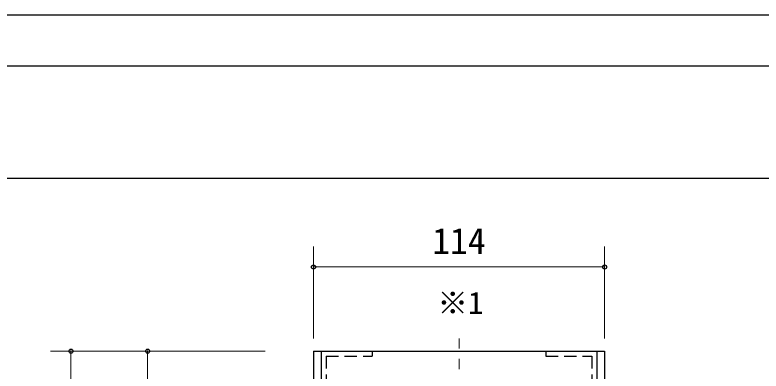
# Model space of a CAD drawing. Units: millimetres at full size; details may follow other scales. Extents: x -800 to 800, y -560 to 560.
# Drawn here: x -581.7 to -289.5, y 420.4 to 560 of the extents above; entities that cross this region are included whole.
import ezdxf
from ezdxf.enums import TextEntityAlignment as Align

# ---------------------------------------------------------------- set-up
doc = ezdxf.new("R2010")
doc.units = ezdxf.units.MM
doc.header["$LTSCALE"] = 4
doc.header["$PDMODE"] = 32
doc.header["$PDSIZE"] = 1.6
doc.linetypes.add('CHAIN1', pattern=[8, 5, -1, 1, -1])
doc.linetypes.add('DASHED1', pattern=[1.8, 1.2, -0.6])
doc.layers.add('0-0', color=7, linetype='Continuous', lineweight=25)
doc.layers.add('2-0', color=7, linetype='Continuous', lineweight=25)
doc.styles.add('ＭＳ ゴシック', font='')
doc.styles.get('ＭＳ ゴシック').set_extended_font_data('MS Gothic')

msp = doc.modelspace()

# ---------------------------------------------------------------- linework, layer by layer
at = {"layer": '0-0'}
for p, q in [((-780, 540), (152, 540)), ((-780, 496), (152, 496))]:
    msp.add_line(p, q, dxfattribs=at)
msp.add_lwpolyline([(-800, 560), (800, 560), (800, -560)], dxfattribs=at)
at = {"layer": '2-0', "color": 4, "lineweight": 9}
for p, q in [((-464.796, 469.203), (-464.796, 433.203)), ((-350.796, 469.203), (-350.796, 433.203)), ((-464.796, 461.203), (-350.796, 461.203)), ((-567.794, 428.203), (-529.794, 428.203)), ((-559.794, 28.203), (-559.794, 428.203)), ((-537.794, 428.203), (-483.795, 428.203)), ((-529.794, 392.202), (-529.794, 428.203))]:
    msp.add_line(p, q, dxfattribs=at)
at = {"layer": '2-0', "color": 4, "linetype": 'CHAIN1', "lineweight": 9}
msp.add_line((-407.796, 173.203), (-407.796, 433.203), dxfattribs=at)
at = {"layer": '2-0'}
for p, q in [((-464.796, 428.203), (-350.796, 428.203)), ((-464.796, 428.203), (-464.796, 173.203)), ((-461.796, 428.203), (-461.796, 173.203)), ((-353.796, 428.203), (-353.796, 173.203)), ((-350.796, 428.203), (-350.796, 173.203))]:
    msp.add_line(p, q, dxfattribs=at)
at = {"layer": '2-0', "linetype": 'DASHED1'}
for p, q in [((-441.796, 428.203), (-441.796, 426.203)), ((-459.796, 426.203), (-459.796, 395.532)), ((-459.796, 426.203), (-441.796, 426.203))]:
    msp.add_line(p, q, dxfattribs=at)
msp.add_lwpolyline([(-373.796, 428.203), (-373.796, 426.203), (-355.796, 426.203), (-355.796, 395.532)], dxfattribs=at)
at = {"layer": '2-0', "color": 4}
for p in [(-464.796, 461.203), (-350.796, 461.203), (-559.794, 428.203), (-529.794, 428.203)]:
    msp.add_point(p, dxfattribs=at)

# ---------------------------------------------------------------- texts
at = {"layer": '2-0', "style": 'ＭＳ ゴシック'}
for s, height, p in [('114', 10.26, (-418.296, 463.203)), ('※1', 8.798, (-416.281, 440.083))]:
    msp.add_text(s, height=height, dxfattribs=at).set_placement(p, align=Align.BOTTOM_LEFT)

doc.saveas('drawing.dxf')
